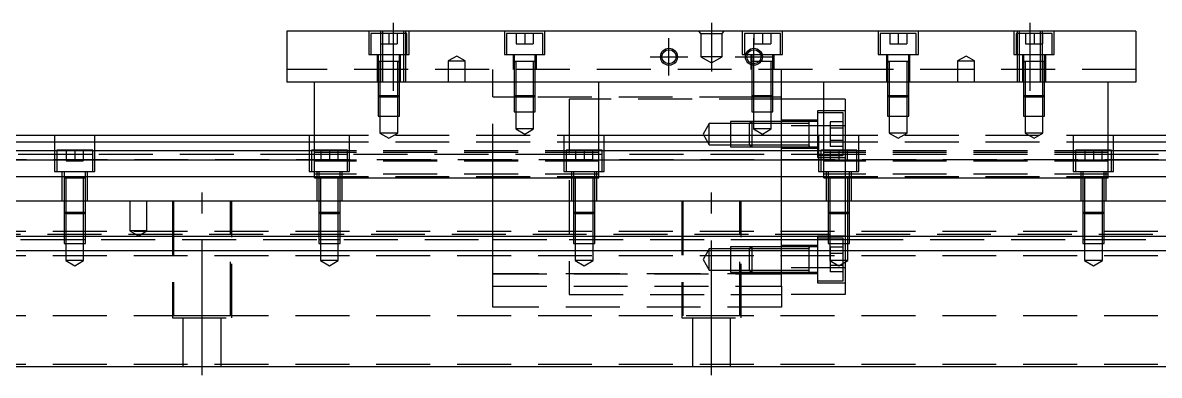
# Model space of a CAD drawing. Extents: x -20 to 1050, y -279 to 102.
# Drawn here: x 247.7 to 515.5, y -240.3 to -157.3 of the extents above; entities that cross this region are included whole.
import ezdxf

# ---------------------------------------------------------------- set-up
doc = ezdxf.new("R2010")
doc.units = 0
doc.linetypes.add('CENTER', pattern=[50.8, 31.75, -6.35, 6.35, -6.35])
doc.linetypes.add('DASHED', pattern=[19.05, 12.7, -6.35])
doc.layers.get('0').update_dxf_attribs({"linetype": 'CONTINUOUS'})
doc.layers.add('CENTER', color=1, linetype='CENTER')

msp = doc.modelspace()

# ---------------------------------------------------------------- linework, layer by layer
at = {"color": 7, "linetype": 'CONTINUOUS'}
for p, q in [((510, -159.27), (310, -159.27)), ((310, -159.27), (310, -171.27)), ((510, -159.27), (510, -171.27)), ((510, -171.27), (310, -171.27)), ((316.5, -193.77), (316.5, -171.27)), ((383.5, -193.77), (383.5, -171.27)), ((426.5, -183.77), (426.5, -171.27)), ((436.5, -193.77), (436.5, -171.27)), ((503.5, -193.77), (503.5, -171.27)), ((436.5, -175.27), (426.5, -175.27)), ((0, -183.77), (316.5, -183.77)), ((383.5, -183.77), (436.5, -183.77)), ((503.5, -183.77), (820, -183.77)), ((0, -185.309608), (316.5, -185.309608)), ((316.5, -187.39154), (0, -187.39154)), ((383.5, -185.309608), (436.5, -185.309608)), ((436.5, -187.39154), (383.5, -187.39154)), ((503.5, -185.309608), (820, -185.309608)), ((820, -187.39154), (503.5, -187.39154)), ((316.5, -189.606666), (0, -189.606666)), ((436.5, -189.606666), (383.5, -189.606666)), ((820, -189.606666), (503.5, -189.606666)), ((0, -193.451934), (316.5, -193.451934)), ((316.5, -193.77), (383.5, -193.77)), ((383.5, -193.451934), (436.5, -193.451934)), ((436.5, -193.77), (503.5, -193.77)), ((503.5, -193.451934), (820, -193.451934)), ((820, -199.27), (0, -199.27)), ((820, -207.57), (0, -207.57)), ((820, -210.97), (0, -210.97)), ((820, -238.27), (0, -238.27))]:
    msp.add_line(p, q, dxfattribs=at)
at = {"color": 3, "linetype": 'DASHED'}
for p, q in [((329.25, -159.27), (329.25, -164.77)), ((338.25, -159.77), (329.75, -159.77)), ((329.75, -159.77), (329.75, -164.77)), ((332, -159.77), (332, -162.27)), ((332.000006, -159.27), (332.000006, -171.27)), ((332.5, -159.27), (332.5, -171.27)), ((334, -159.77), (334, -162.27)), ((336, -159.77), (336, -162.27)), ((337.5, -171.27), (337.5, -159.27)), ((337.999994, -171.27), (337.999994, -159.27)), ((338.25, -164.77), (338.25, -159.77)), ((338.75, -164.77), (338.75, -159.27)), ((361.25, -159.27), (361.25, -164.77)), ((362.999994, -159.77), (361.75, -159.77)), ((361.75, -159.77), (361.75, -164.77)), ((370.25, -159.77), (362.999994, -159.77)), ((364, -159.77), (364, -162.27)), ((366, -159.77), (366, -162.27)), ((368, -159.77), (368, -162.27)), ((370.25, -164.77), (370.25, -159.77)), ((370.75, -164.77), (370.75, -159.27)), ((407.5, -159.77), (407, -159.27)), ((407.5, -159.77), (407.5, -165.27)), ((407.5, -159.77), (412.5, -159.77)), ((412.5, -159.77), (413, -159.27)), ((412.5, -165.27), (412.5, -159.77)), ((417.25, -159.27), (417.25, -164.77)), ((426.25, -159.77), (417.75, -159.77)), ((417.75, -159.77), (417.75, -164.77)), ((420, -159.77), (420, -162.27)), ((422, -159.77), (422, -162.27)), ((424, -159.77), (424, -162.27)), ((426.25, -164.77), (426.25, -159.77)), ((426.75, -164.77), (426.75, -159.27)), ((449.25, -159.27), (449.25, -164.77)), ((458.25, -159.77), (449.75, -159.77)), ((449.75, -159.77), (449.75, -164.77)), ((452, -159.77), (452, -162.27)), ((454, -159.77), (454, -162.27)), ((456, -159.77), (456, -162.27)), ((458.25, -164.77), (458.25, -159.77)), ((458.75, -164.77), (458.75, -159.27)), ((481.25, -159.27), (481.25, -164.77)), ((490.25, -159.77), (481.75, -159.77)), ((481.75, -159.77), (481.75, -164.77)), ((482.000006, -159.27), (482.000006, -171.27)), ((482.5, -159.27), (482.5, -171.27)), ((484, -159.77), (484, -162.27)), ((486, -159.77), (486, -162.27)), ((487.5, -171.27), (487.5, -159.27)), ((487.999994, -159.77), (487.999994, -159.27)), ((487.999994, -164.77), (487.999994, -159.77)), ((488, -159.77), (488, -162.27)), ((490.25, -164.77), (490.25, -159.77)), ((490.75, -164.77), (490.75, -159.27)), ((332, -162.27), (334, -162.27)), ((334, -162.27), (336, -162.27)), ((364, -162.27), (366, -162.27)), ((366, -162.27), (368, -162.27)), ((420, -162.27), (422, -162.27)), ((422, -162.27), (424, -162.27)), ((452, -162.27), (454, -162.27)), ((454, -162.27), (456, -162.27)), ((484, -162.27), (486, -162.27)), ((486, -162.27), (488, -162.27)), ((329.25, -164.77), (338.75, -164.77)), ((331.25, -164.77), (331.25, -171.27)), ((331.5, -164.77), (331.5, -166.37)), ((336.5, -166.37), (336.5, -164.77)), ((336.75, -171.27), (336.75, -164.77)), ((350, -165.1153), (348, -166.27)), ((352, -166.27), (350, -165.1153)), ((361.25, -164.77), (370.75, -164.77)), ((363.25, -164.77), (363.25, -168.27)), ((363.5, -164.77), (363.5, -166.37)), ((368.5, -166.37), (368.5, -164.77)), ((368.75, -168.27), (368.75, -164.77)), ((412.5, -165.27), (407.5, -165.27)), ((407.5, -165.27), (410, -166.713376)), ((410, -166.713376), (412.5, -165.27)), ((417.25, -164.77), (426.75, -164.77)), ((419.25, -164.77), (419.25, -168.27)), ((419.5, -164.77), (419.5, -166.37)), ((424.5, -166.37), (424.5, -164.77)), ((424.75, -168.27), (424.75, -164.77)), ((449.25, -164.77), (458.75, -164.77)), ((451.25, -164.77), (451.25, -171.27)), ((451.5, -164.77), (451.5, -166.37)), ((456.5, -166.37), (456.5, -164.77)), ((456.75, -171.27), (456.75, -164.77)), ((470, -165.1153), (468, -166.27)), ((472, -166.27), (470, -165.1153)), ((481.25, -164.77), (490.75, -164.77)), ((483.25, -164.77), (483.25, -171.27)), ((483.5, -164.77), (483.5, -166.37)), ((487.999994, -171.27), (487.999994, -164.77)), ((488.5, -166.37), (488.5, -164.77)), ((488.75, -171.27), (488.75, -164.77)), ((510, -168.27), (310, -168.27)), ((331.5, -166.365), (331.5, -166.37)), ((331.5, -166.37), (331.757448, -166.37)), ((331.757468, -166.37), (331.5, -166.37)), ((331.5, -166.37), (331.5, -166.375)), ((331.5, -166.37), (331.5, -171.26998)), ((336.242552, -166.37), (331.757468, -166.37)), ((331.9, -166.37), (331.9, -171.26998)), ((336.1, -171.26998), (336.1, -166.37)), ((336.5, -166.37), (336.242552, -166.37)), ((336.242602, -166.37), (336.5, -166.37)), ((336.5, -166.37), (336.5, -166.365)), ((336.5, -166.375), (336.5, -166.37)), ((336.5, -171.26998), (336.5, -166.37)), ((348, -166.27), (350, -166.27)), ((348, -166.27), (348, -171.27)), ((350, -166.27), (352, -166.27)), ((352, -171.27), (352, -166.27)), ((358.5, -171.27), (358.5, -168.27)), ((363.5, -166.365), (363.5, -166.37)), ((363.5, -166.37), (363.757448, -166.37)), ((368.5, -166.37), (363.5, -166.37)), ((363.5, -166.37), (363.5, -166.375)), ((363.5, -166.37), (363.5, -168.26998)), ((363.5, -168.27), (363.5, -174.37)), ((363.500006, -168.27), (363.500006, -174.37)), ((363.9, -166.37), (363.9, -168.26998)), ((363.9, -168.27), (363.9, -174.77)), ((368.1, -168.26998), (368.1, -166.37)), ((368.1, -174.77), (368.1, -168.27)), ((368.499994, -174.37), (368.499994, -168.27)), ((368.5, -166.37), (368.5, -166.365)), ((368.5, -166.375), (368.5, -166.37)), ((368.5, -168.26998), (368.5, -166.37)), ((368.5, -174.37), (368.5, -168.27)), ((419.5, -166.365), (419.5, -166.37)), ((419.757468, -166.37), (419.5, -166.37)), ((419.5, -166.37), (419.5, -166.375)), ((419.5, -166.37), (419.5, -166.842418)), ((419.5, -166.842418), (419.5, -167.206492)), ((419.5, -167.206492), (419.5, -168.26998)), ((419.5, -168.27), (419.5, -174.37)), ((419.500006, -168.27), (419.500006, -174.37)), ((421.229562, -166.37), (419.757468, -166.37)), ((419.9, -166.37), (419.9, -166.916966)), ((419.9, -166.916966), (419.9, -167.267498)), ((419.9, -167.267498), (419.9, -168.26998)), ((419.9, -168.27), (419.9, -174.77)), ((421.669968, -166.37), (421.229562, -166.37)), ((421.67033, -166.37), (421.229838, -166.37)), ((424.242552, -166.37), (421.669968, -166.37)), ((424.1, -168.26998), (424.1, -166.37)), ((424.1, -171.27), (424.1, -168.27)), ((424.5, -166.37), (424.242552, -166.37)), ((424.499994, -171.27), (424.499994, -168.27)), ((424.5, -166.37), (424.5, -166.365)), ((424.5, -166.375), (424.5, -166.37)), ((424.5, -168.26998), (424.5, -166.37)), ((424.5, -171.27), (424.5, -168.27)), ((426.5, -171.27), (426.5, -168.27)), ((451.5, -166.365), (451.5, -166.37)), ((451.5, -166.37), (451.757448, -166.37)), ((451.757468, -166.37), (451.5, -166.37)), ((451.5, -166.37), (451.5, -166.375)), ((451.5, -166.37), (451.5, -171.26998)), ((456.242552, -166.37), (451.757468, -166.37)), ((451.9, -166.37), (451.9, -171.26998)), ((456.1, -171.26998), (456.1, -166.37)), ((456.5, -166.37), (456.242552, -166.37)), ((456.242602, -166.37), (456.5, -166.37)), ((456.5, -166.37), (456.5, -166.365)), ((456.5, -166.375), (456.5, -166.37)), ((456.5, -171.26998), (456.5, -166.37)), ((468, -166.27), (470, -166.27)), ((468, -166.27), (468, -171.27)), ((470, -166.27), (472, -166.27)), ((472, -171.27), (472, -166.27)), ((483.5, -166.365), (483.5, -166.37)), ((483.5, -166.37), (483.757448, -166.37)), ((483.757468, -166.37), (483.5, -166.37)), ((483.5, -166.37), (483.5, -166.375)), ((483.5, -166.37), (483.5, -171.26998)), ((488.242552, -166.37), (483.757468, -166.37)), ((483.9, -166.37), (483.9, -171.26998)), ((488.1, -171.26998), (488.1, -166.37)), ((488.5, -166.37), (488.242552, -166.37)), ((488.242602, -166.37), (488.5, -166.37)), ((488.5, -166.37), (488.5, -166.365)), ((488.5, -166.375), (488.5, -166.37)), ((488.5, -171.26998), (488.5, -166.37)), ((331.5, -171.27), (331.5, -174.37)), ((331.500006, -171.27), (331.500006, -174.370006)), ((331.9, -171.27), (331.9, -174.77)), ((336.1, -174.77), (336.1, -171.27)), ((336.499994, -174.370006), (336.499994, -171.27)), ((336.5, -174.37), (336.5, -171.27)), ((358.5, -193.77), (358.5, -171.27)), ((424.1, -174.77), (424.1, -171.27)), ((424.499994, -174.370006), (424.499994, -171.27)), ((424.5, -174.37), (424.5, -171.27)), ((451.5, -171.27), (451.5, -174.37)), ((451.500006, -171.27), (451.500006, -174.370006)), ((451.9, -171.27), (451.9, -174.77)), ((456.1, -174.77), (456.1, -171.27)), ((456.499994, -174.370006), (456.499994, -171.27)), ((456.5, -174.37), (456.5, -171.27)), ((483.5, -171.27), (483.5, -174.37)), ((483.500006, -171.27), (483.500006, -174.370006)), ((483.9, -171.27), (483.9, -174.77)), ((488.1, -174.77), (488.1, -171.27)), ((488.499994, -174.370006), (488.499994, -171.27)), ((488.5, -174.37), (488.5, -171.27)), ((331.5, -174.37), (336.5, -174.37)), ((331.5, -174.37), (331.9, -174.77)), ((331.500006, -174.37002), (331.500006, -179.27)), ((336.1, -174.77), (331.9, -174.77)), ((331.9, -174.77002), (331.9, -179.27)), ((336.1, -174.77), (336.5, -174.37)), ((336.1, -179.27), (336.1, -174.77002)), ((336.499994, -179.27), (336.499994, -174.37002)), ((363.9, -174.77), (358.5, -174.77)), ((363.5, -174.37), (368.5, -174.37)), ((363.5, -174.37), (363.9, -174.77)), ((363.500006, -174.37002), (363.500006, -178.27)), ((368.1, -174.77), (363.9, -174.77)), ((363.9, -174.77002), (363.9, -178.27)), ((368.1, -174.77), (368.5, -174.37)), ((419.9, -174.77), (368.1, -174.77)), ((368.1, -178.27), (368.1, -174.77002)), ((368.499994, -178.27), (368.499994, -174.37002)), ((376.5, -175.27), (376.5, -221.27)), ((424.499994, -175.27), (376.5, -175.27)), ((419.5, -174.37), (424.5, -174.37)), ((419.5, -174.37), (419.9, -174.77)), ((419.500006, -174.37002), (419.500006, -178.27)), ((424.1, -174.77), (419.9, -174.77)), ((419.9, -174.77002), (419.9, -178.27)), ((424.1, -174.77), (424.5, -174.37)), ((426.5, -174.77), (424.1, -174.77)), ((424.1, -178.27), (424.1, -174.77002)), ((424.499994, -178.27), (424.499994, -174.37002)), ((426.5, -175.27), (424.499994, -175.27)), ((441.5, -175.27), (436.5, -175.27)), ((441.5, -175.27), (441.5, -181.5368)), ((451.5, -174.37), (456.5, -174.37)), ((451.5, -174.37), (451.9, -174.77)), ((451.500006, -174.37002), (451.500006, -179.27)), ((456.1, -174.77), (451.9, -174.77)), ((451.9, -174.77002), (451.9, -179.27)), ((456.1, -174.77), (456.5, -174.37)), ((456.1, -179.27), (456.1, -174.77002)), ((456.499994, -179.27), (456.499994, -174.37002)), ((483.5, -174.37), (488.5, -174.37)), ((483.5, -174.37), (483.9, -174.77)), ((483.500006, -174.37002), (483.500006, -179.27)), ((488.1, -174.77), (483.9, -174.77)), ((483.9, -174.77002), (483.9, -179.27)), ((488.1, -174.77), (488.5, -174.37)), ((488.1, -179.27), (488.1, -174.77002)), ((488.499994, -179.27), (488.499994, -174.37002)), ((331.500006, -179.27), (336.499994, -179.27)), ((331.9, -179.27), (331.9, -183.27)), ((336.1, -183.27), (336.1, -179.27)), ((363.500006, -178.27), (368.499994, -178.27)), ((363.9, -178.27), (363.9, -182.27)), ((368.1, -182.27), (368.1, -178.27)), ((419.500006, -178.27), (424.499994, -178.27)), ((419.9, -178.27), (419.9, -182.27)), ((424.1, -182.27), (424.1, -178.27)), ((435, -178.02), (435, -189.02)), ((441.5, -178.02), (435, -178.02)), ((437.499994, -178.52), (435, -178.52)), ((441, -178.52), (437.499994, -178.52)), ((441, -188.52), (441, -178.52)), ((451.500006, -179.27), (456.499994, -179.27)), ((451.9, -179.27), (451.9, -183.27)), ((456.1, -183.27), (456.1, -179.27)), ((483.500006, -179.27), (488.499994, -179.27)), ((483.9, -179.27), (483.9, -183.27)), ((488.1, -183.27), (488.1, -179.27)), ((409.5, -181.02), (408.056624, -183.52)), ((409.5, -186.02), (409.5, -181.02)), ((414.5, -181.02), (409.5, -181.02)), ((414.5, -180.520006), (414.5, -186.519994)), ((419.49998, -180.520006), (414.5, -180.520006)), ((418.99998, -181.02), (414.5, -181.02)), ((419.5, -180.52), (419, -181.02)), ((419, -186.02), (419, -181.02)), ((426.5, -181.02), (419, -181.02)), ((419.5, -180.52), (419.5, -186.52)), ((426.5, -180.52), (419.5, -180.52)), ((426.5, -180.520006), (419.5, -180.520006)), ((435, -180.22), (426.5, -180.22)), ((441.5, -181.5368), (426.5, -181.5368)), ((433.005, -180.52), (426.50002, -180.52)), ((433, -181.02), (426.50002, -181.02)), ((435, -180.52), (432.995, -180.52)), ((433, -181.02), (433, -180.519994)), ((433, -183.52), (433, -180.519994)), ((433, -186.520006), (433, -180.519994)), ((433, -186.02), (433, -181.02)), ((438, -180.633248), (438, -182.076624)), ((441, -180.633248), (438, -180.633248)), ((441.5, -181.5368), (441.5, -192.27)), ((255.25, -183.77), (255.25, -192.27)), ((264.75, -192.27), (264.75, -183.77)), ((315.25, -183.77), (315.25, -192.27)), ((316.5, -183.77), (383.5, -183.77)), ((324.75, -192.27), (324.75, -183.77)), ((336.1, -183.27), (331.9, -183.27)), ((331.9, -183.27), (334, -184.482436)), ((334, -184.482436), (336.1, -183.27)), ((368.1, -182.27), (363.9, -182.27)), ((363.9, -182.27), (366, -183.482436)), ((366, -183.482436), (368.1, -182.27)), ((375.25, -183.77), (375.25, -192.27)), ((384.75, -192.27), (384.75, -183.77)), ((408.056624, -183.52), (409.5, -186.02)), ((424.1, -182.27), (419.9, -182.27)), ((419.9, -182.27), (422, -183.482436)), ((422, -183.482436), (424.1, -182.27)), ((426.5, -193.77), (426.5, -183.77)), ((433, -186.170204), (433, -183.271394)), ((435.25, -183.77), (435.25, -192.27)), ((436.5, -183.77), (503.5, -183.77)), ((441, -182.076624), (438, -182.076624)), ((438, -182.076624), (438, -184.963376)), ((444.75, -192.27), (444.75, -183.77)), ((456.1, -183.27), (451.9, -183.27)), ((451.9, -183.27), (454, -184.482436)), ((454, -184.482436), (456.1, -183.27)), ((488.1, -183.27), (483.9, -183.27)), ((483.9, -183.27), (486, -184.482436)), ((486, -184.482436), (488.1, -183.27)), ((495.25, -183.77), (495.25, -192.27)), ((504.75, -192.27), (504.75, -183.77)), ((264.25, -187.27), (255.75, -187.27)), ((255.75, -187.27), (255.75, -192.27)), ((258, -187.27), (258, -189.77)), ((260, -187.27), (260, -189.77)), ((262, -187.27), (262, -189.77)), ((264.25, -192.27), (264.25, -187.27)), ((324.25, -187.27), (315.75, -187.27)), ((315.75, -187.27), (315.75, -192.27)), ((316.5, -185.309608), (383.5, -185.309608)), ((383.5, -187.39154), (316.5, -187.39154)), ((318, -187.27), (318, -189.77)), ((320, -187.27), (320, -189.77)), ((322, -187.27), (322, -189.77)), ((324.25, -192.27), (324.25, -187.27)), ((384.25, -187.27), (375.75, -187.27)), ((375.75, -187.27), (375.75, -192.27)), ((378, -187.27), (378, -189.77)), ((380, -187.27), (380, -189.77)), ((382, -187.27), (382, -189.77)), ((384.25, -192.27), (384.25, -187.27)), ((409.5, -186.02), (414.5, -186.02)), ((414.5, -186.02), (418.99998, -186.02)), ((414.5, -186.519994), (419.49998, -186.519994)), ((419, -186.02), (419.5, -186.52)), ((419, -186.02), (426.5, -186.02)), ((419.5, -186.519994), (426.5, -186.519994)), ((419.5, -186.52), (426.5, -186.52)), ((426.5, -186.82), (435, -186.82)), ((426.50002, -186.02), (433, -186.02)), ((426.50002, -186.52), (433.005, -186.52)), ((432.995, -186.52), (435, -186.52)), ((433, -186.520006), (433, -186.02)), ((433, -186.52), (433, -186.170204)), ((433, -186.170204), (433, -186.52)), ((444.25, -187.27), (435.75, -187.27)), ((435.75, -187.27), (435.75, -192.27)), ((436.5, -185.309608), (503.5, -185.309608)), ((503.5, -187.39154), (436.5, -187.39154)), ((441, -184.963376), (438, -184.963376)), ((438, -184.963376), (438, -186.406752)), ((441, -186.406752), (438, -186.406752)), ((438, -187.27), (438, -189.77)), ((440, -187.27), (440, -189.77)), ((442, -187.27), (442, -189.77)), ((444.25, -192.27), (444.25, -187.27)), ((504.25, -187.27), (495.75, -187.27)), ((495.75, -187.27), (495.75, -192.27)), ((498, -187.27), (498, -189.77)), ((500, -187.27), (500, -189.77)), ((502, -187.27), (502, -189.77)), ((504.25, -192.27), (504.25, -187.27)), ((763, -189.52), (25, -189.52)), ((316.5, -188.27), (28, -188.27)), ((264.25, -188.27), (255.75, -188.27)), ((258, -189.77), (260, -189.77)), ((260, -189.77), (262, -189.77)), ((324.25, -188.27), (315.75, -188.27)), ((383.5, -187.79668), (316.5, -187.79668)), ((376.49998, -188.27), (316.5, -188.27)), ((383.5, -189.606666), (316.5, -189.606666)), ((383.5, -189.85), (316.5, -189.85)), ((318, -189.77), (320, -189.77)), ((320, -189.77), (322, -189.77)), ((384.25, -188.27), (375.75, -188.27)), ((441.5, -188.27), (376.5, -188.27)), ((378, -189.77), (380, -189.77)), ((380, -189.77), (382, -189.77)), ((435, -188.52), (441, -188.52)), ((435, -189.02), (441.5, -189.02)), ((444.25, -188.27), (435.75, -188.27)), ((503.5, -187.79668), (436.5, -187.79668)), ((503.5, -189.606666), (436.5, -189.606666)), ((503.5, -189.85), (436.5, -189.85)), ((438, -189.77), (440, -189.77)), ((440, -189.77), (442, -189.77)), ((503.5, -188.27), (441.50002, -188.27)), ((504.25, -188.27), (495.75, -188.27)), ((498, -189.77), (500, -189.77)), ((500, -189.77), (502, -189.77)), ((763, -188.27), (503.5, -188.27)), ((255.25, -192.27), (264.75, -192.27)), ((257, -192.27), (257, -199.27)), ((257.5, -192.27), (257.5, -193.87)), ((262.5, -193.87), (262.5, -192.27)), ((263, -199.27), (263, -192.27)), ((315.25, -192.27), (324.75, -192.27)), ((317, -192.27), (317, -199.27)), ((317.5, -192.27), (317.5, -193.87)), ((322.5, -193.87), (322.5, -192.27)), ((323, -199.27), (323, -192.27)), ((375.25, -192.27), (384.75, -192.27)), ((377, -192.27), (377, -199.27)), ((377.5, -192.27), (377.5, -193.87)), ((382.5, -193.87), (382.5, -192.27)), ((383, -199.27), (383, -192.27)), ((435.25, -192.27), (444.75, -192.27)), ((437, -192.27), (437, -199.27)), ((437.5, -192.27), (437.5, -193.87)), ((441.5, -192.27), (441.5, -193.77)), ((442.5, -193.87), (442.5, -192.27)), ((443, -199.27), (443, -192.27)), ((495.25, -192.27), (504.75, -192.27)), ((497, -192.27), (497, -199.27)), ((497.5, -192.27), (497.5, -193.87)), ((502.5, -193.87), (502.5, -192.27)), ((503, -199.27), (503, -192.27)), ((257.5, -193.865), (257.5, -193.87)), ((257.757468, -193.87), (257.5, -193.87)), ((257.5, -193.87), (257.5, -199.26998)), ((257.5, -193.87), (257.5, -193.875)), ((262.242552, -193.87), (257.757468, -193.87)), ((257.9, -193.87), (257.9, -199.26998)), ((262.1, -199.26998), (262.1, -193.87)), ((262.5, -193.87), (262.242552, -193.87)), ((262.5, -193.87), (262.5, -193.865)), ((262.5, -199.26998), (262.5, -193.87)), ((262.5, -193.875), (262.5, -193.87)), ((383.5, -192.947372), (316.5, -192.947372)), ((316.5, -193.451934), (383.5, -193.451934)), ((317.5, -193.865), (317.5, -193.87)), ((317.757468, -193.87), (317.5, -193.87)), ((317.5, -193.87), (317.5, -199.26998)), ((317.5, -193.87), (317.5, -193.875)), ((322.242552, -193.87), (317.757468, -193.87)), ((317.9, -193.87), (317.9, -199.26998)), ((322.1, -199.26998), (322.1, -193.87)), ((322.5, -193.87), (322.242552, -193.87)), ((322.5, -193.87), (322.5, -193.865)), ((322.5, -199.26998), (322.5, -193.87)), ((322.5, -193.875), (322.5, -193.87)), ((358.5, -199.27), (358.5, -193.77)), ((377.5, -193.865), (377.5, -193.87)), ((377.757468, -193.87), (377.5, -193.87)), ((377.5, -193.87), (377.5, -199.26998)), ((377.5, -193.87), (377.5, -193.875)), ((382.242552, -193.87), (377.757468, -193.87)), ((377.9, -193.87), (377.9, -199.26998)), ((382.1, -199.26998), (382.1, -193.87)), ((382.5, -193.87), (382.242552, -193.87)), ((382.5, -193.87), (382.5, -193.865)), ((382.5, -199.26998), (382.5, -193.87)), ((382.5, -193.875), (382.5, -193.87)), ((426.5, -199.27), (426.5, -193.77)), ((503.5, -192.947372), (436.5, -192.947372)), ((436.5, -193.451934), (503.5, -193.451934)), ((437.5, -193.865), (437.5, -193.87)), ((437.757468, -193.87), (437.5, -193.87)), ((437.5, -193.87), (437.5, -199.26998)), ((437.5, -193.87), (437.5, -193.875)), ((442.242552, -193.87), (437.757468, -193.87)), ((437.9, -193.87), (437.9, -199.26998)), ((441.5, -193.77), (441.5, -193.87)), ((441.5, -193.87), (441.5, -199.27)), ((442.1, -199.26998), (442.1, -193.87)), ((442.5, -193.87), (442.242552, -193.87)), ((442.5, -193.87), (442.5, -193.865)), ((442.5, -199.26998), (442.5, -193.87)), ((442.5, -193.875), (442.5, -193.87)), ((497.5, -193.865), (497.5, -193.87)), ((497.757468, -193.87), (497.5, -193.87)), ((497.5, -193.87), (497.5, -199.26998)), ((497.5, -193.87), (497.5, -193.875)), ((502.242552, -193.87), (497.757468, -193.87)), ((497.9, -193.87), (497.9, -199.26998)), ((502.1, -199.26998), (502.1, -193.87)), ((502.5, -193.87), (502.242552, -193.87)), ((502.5, -193.87), (502.5, -193.865)), ((502.5, -199.26998), (502.5, -193.87)), ((502.5, -193.875), (502.5, -193.87)), ((257.5, -199.27), (257.5, -201.87)), ((257.500006, -199.27), (257.500006, -201.870006)), ((257.9, -199.27), (257.9, -202.27)), ((262.1, -202.27), (262.1, -199.27)), ((262.499994, -201.870006), (262.499994, -199.27)), ((262.5, -201.87), (262.5, -199.27)), ((273, -199.27), (273, -206.27)), ((277, -206.27), (277, -199.27)), ((283, -199.27), (283, -226.77)), ((283.291796, -199.27), (283.291796, -226.27)), ((296.708204, -226.27), (296.708204, -199.27)), ((297, -226.77), (297, -199.27)), ((317.5, -199.27), (317.5, -201.87)), ((317.500006, -199.27), (317.500006, -201.870006)), ((317.9, -199.27), (317.9, -202.27)), ((322.1, -202.27), (322.1, -199.27)), ((322.499994, -201.870006), (322.499994, -199.27)), ((322.5, -201.87), (322.5, -199.27)), ((358.5, -207.57), (358.5, -199.27)), ((377.5, -199.27), (377.5, -201.87)), ((377.500006, -199.27), (377.500006, -201.870006)), ((377.9, -199.27), (377.9, -202.27)), ((382.1, -202.27), (382.1, -199.27)), ((382.499994, -201.870006), (382.499994, -199.27)), ((382.5, -201.87), (382.5, -199.27)), ((403, -199.27), (403, -226.77)), ((403.291796, -199.27), (403.291796, -226.27)), ((416.708204, -226.27), (416.708204, -199.27)), ((417, -226.77), (417, -199.27)), ((426.5, -207.57), (426.5, -199.27)), ((437.5, -199.27), (437.5, -201.87)), ((437.500006, -199.27), (437.500006, -201.870006)), ((437.9, -199.27), (437.9, -202.27)), ((441.5, -199.27), (441.5, -202.27)), ((442.1, -202.27), (442.1, -199.27)), ((442.499994, -201.870006), (442.499994, -199.27)), ((442.5, -201.87), (442.5, -199.27)), ((497.5, -199.27), (497.5, -201.87)), ((497.500006, -199.27), (497.500006, -201.870006)), ((497.9, -199.27), (497.9, -202.27)), ((502.1, -202.27), (502.1, -199.27)), ((502.499994, -201.870006), (502.499994, -199.27)), ((502.5, -201.87), (502.5, -199.27)), ((257.5, -201.87), (262.5, -201.87)), ((257.5, -201.87), (257.9, -202.27)), ((257.500006, -201.87002), (257.500006, -207.57)), ((262.1, -202.27), (257.9, -202.27)), ((257.9, -202.27002), (257.9, -209.27)), ((262.1, -202.27), (262.5, -201.87)), ((262.1, -209.27), (262.1, -202.27002)), ((262.499994, -207.57), (262.499994, -201.87002)), ((317.5, -201.87), (322.5, -201.87)), ((317.5, -201.87), (317.9, -202.27)), ((317.500006, -201.87002), (317.500006, -207.57)), ((322.1, -202.27), (317.9, -202.27)), ((317.9, -202.27002), (317.9, -209.27)), ((322.1, -202.27), (322.5, -201.87)), ((322.1, -209.27), (322.1, -202.27002)), ((322.499994, -207.57), (322.499994, -201.87002)), ((377.5, -201.87), (382.5, -201.87)), ((377.5, -201.87), (377.9, -202.27)), ((377.500006, -201.87002), (377.500006, -207.57)), ((382.1, -202.27), (377.9, -202.27)), ((377.9, -202.27002), (377.9, -209.27)), ((382.1, -202.27), (382.5, -201.87)), ((382.1, -209.27), (382.1, -202.27002)), ((382.499994, -207.57), (382.499994, -201.87002)), ((437.5, -201.87), (442.5, -201.87)), ((437.5, -201.87), (437.9, -202.27)), ((437.500006, -201.87002), (437.500006, -207.57)), ((442.1, -202.27), (437.9, -202.27)), ((437.9, -202.27002), (437.9, -209.27)), ((441.5, -202.27), (441.5, -207.57)), ((442.1, -202.27), (442.5, -201.87)), ((442.1, -209.27), (442.1, -202.27002)), ((442.499994, -207.57), (442.499994, -201.87002)), ((497.5, -201.87), (502.5, -201.87)), ((497.5, -201.87), (497.9, -202.27)), ((497.500006, -201.87002), (497.500006, -207.57)), ((502.1, -202.27), (497.9, -202.27)), ((497.9, -202.27002), (497.9, -209.27)), ((502.1, -202.27), (502.5, -201.87)), ((502.1, -209.27), (502.1, -202.27002)), ((502.499994, -207.57), (502.499994, -201.87002)), ((820, -206.42), (0, -206.42)), ((25, -207.02), (763, -207.02)), ((56.708204, -208.27), (358.5, -208.27)), ((257.500006, -207.57), (257.500006, -209.27)), ((257.500006, -208.27), (262.499994, -208.27)), ((262.499994, -209.27), (262.499994, -207.57)), ((277, -206.27), (273, -206.27)), ((273, -206.27), (275, -207.4247)), ((275, -207.4247), (277, -206.27)), ((317.500006, -207.57), (317.500006, -209.27)), ((317.500006, -208.27), (322.499994, -208.27)), ((322.499994, -209.27), (322.499994, -207.57)), ((358.5, -210.97), (358.5, -207.57)), ((358.5, -208.27), (376.49998, -208.27)), ((376.5, -208.269994), (426.5, -208.269994)), ((376.5, -208.27), (426.5, -208.27)), ((377.500006, -207.57), (377.500006, -209.27)), ((377.500006, -208.27), (382.499994, -208.27)), ((382.499994, -209.27), (382.499994, -207.57)), ((426.5, -210.97), (426.5, -207.57)), ((426.5, -208.269994), (435, -208.269994)), ((426.5, -208.27), (435, -208.27)), ((435, -207.52), (435, -218.52)), ((441.5, -207.52), (435, -207.52)), ((437.500006, -208.02), (435, -208.02)), ((435, -208.269994), (437.500006, -208.269994)), ((435, -208.27), (437.500006, -208.27)), ((437.500006, -207.57), (437.500006, -209.27)), ((441, -208.02), (437.500006, -208.02)), ((437.500006, -208.269994), (441, -208.269994)), ((437.500006, -208.27), (441, -208.27)), ((437.500006, -208.27), (442.499994, -208.27)), ((441, -209.27), (441, -208.02)), ((441, -208.269994), (441.5, -208.269994)), ((441, -208.27), (441.5, -208.27)), ((441.5, -207.57), (441.5, -209.27)), ((441.50002, -208.27), (442.499994, -208.27)), ((442.499994, -209.27), (442.499994, -207.57)), ((442.499994, -208.27), (763.005, -208.27)), ((497.500006, -207.57), (497.500006, -209.27)), ((497.500006, -208.27), (502.499994, -208.27)), ((502.499994, -209.27), (502.499994, -207.57)), ((257.500006, -209.27), (262.499994, -209.27)), ((257.9, -209.27), (257.9, -213.27)), ((262.1, -213.27), (262.1, -209.27)), ((317.500006, -209.27), (322.499994, -209.27)), ((317.9, -209.27), (317.9, -213.27)), ((322.1, -213.27), (322.1, -209.27)), ((358.5, -219.27), (358.5, -210.97)), ((377.500006, -209.27), (382.499994, -209.27)), ((377.9, -209.27), (377.9, -213.27)), ((382.1, -213.27), (382.1, -209.27)), ((409.5, -210.52), (408.056624, -213.02)), ((409.5, -215.52), (409.5, -210.52)), ((414.5, -210.52), (409.5, -210.52)), ((414.5, -210.020006), (414.5, -216.019994)), ((419.49998, -210.020006), (414.5, -210.020006)), ((418.99998, -210.52), (414.5, -210.52)), ((419.5, -210.02), (419, -210.52)), ((419, -215.52), (419, -210.52)), ((426.5, -210.52), (419, -210.52)), ((419.5, -210.02), (419.5, -216.02)), ((426.5, -210.02), (419.5, -210.02)), ((426.5, -210.020006), (419.5, -210.020006)), ((435, -209.72), (426.5, -209.72)), ((426.5, -219.27), (426.5, -210.97)), ((433.005, -210.02), (426.50002, -210.02)), ((433, -210.52), (426.50002, -210.52)), ((435, -210.02), (432.995, -210.02)), ((433, -210.02), (433, -210.36965)), ((433, -210.369602), (433, -210.02)), ((433, -210.02), (433, -210.36965)), ((433, -210.369602), (433, -210.02)), ((433, -210.96965), (433, -210.369602)), ((433, -210.97), (433, -210.52)), ((433, -212.85996), (433, -210.96965)), ((437.500006, -209.27), (442.499994, -209.27)), ((437.9, -209.27), (437.9, -213.27)), ((438, -210.133248), (438, -211.576624)), ((441, -210.133248), (438, -210.133248)), ((441, -210.97), (441, -209.27)), ((441, -218.02), (441, -210.97)), ((441.5, -209.27), (441.5, -210.97)), ((441.5, -210.97), (441.5, -215.0032)), ((442.1, -213.27), (442.1, -209.27)), ((497.500006, -209.27), (502.499994, -209.27)), ((497.9, -209.27), (497.9, -213.27)), ((502.1, -213.27), (502.1, -209.27)), ((820, -212.12), (0, -212.12)), ((262.1, -213.27), (257.9, -213.27)), ((257.9, -213.27), (260, -214.482436)), ((260, -214.482436), (262.1, -213.27)), ((322.1, -213.27), (317.9, -213.27)), ((317.9, -213.27), (320, -214.482436)), ((320, -214.482436), (322.1, -213.27)), ((382.1, -213.27), (377.9, -213.27)), ((377.9, -213.27), (380, -214.482436)), ((380, -214.482436), (382.1, -213.27)), ((408.056624, -213.02), (409.5, -215.52)), ((433, -215.670204), (433, -212.85996)), ((442.1, -213.27), (437.9, -213.27)), ((437.9, -213.27), (440, -214.482436)), ((441, -211.576624), (438, -211.576624)), ((438, -211.576624), (438, -214.463376)), ((440, -214.482436), (442.1, -213.27)), ((502.1, -213.27), (497.9, -213.27)), ((497.9, -213.27), (500, -214.482436)), ((500, -214.482436), (502.1, -213.27)), ((358.5, -216.360052), (426.5, -216.360052)), ((426.5, -216.360052), (358.5, -216.360052)), ((409.5, -215.52), (414.5, -215.52)), ((414.5, -215.52), (418.99998, -215.52)), ((414.5, -216.019994), (419.49998, -216.019994)), ((419, -215.52), (426.5, -215.52)), ((419, -215.52), (419.5, -216.02)), ((419.5, -216.019994), (426.5, -216.019994)), ((419.5, -216.02), (426.5, -216.02)), ((441.5, -215.0032), (426.5, -215.0032)), ((426.5, -216.32), (435, -216.32)), ((426.50002, -215.52), (433, -215.52)), ((426.50002, -216.02), (433, -216.02)), ((432.995, -216.02), (433, -216.02)), ((433, -216.020006), (433, -215.52)), ((433, -216.02), (433, -215.670204)), ((433, -216.02), (435, -216.02)), ((433, -216.02), (433.005, -216.02)), ((441, -214.463376), (438, -214.463376)), ((438, -214.463376), (438, -215.906752)), ((441, -215.906752), (438, -215.906752)), ((441.5, -215.0032), (441.5, -221.27)), ((358.5, -219.27), (426.5, -219.27)), ((358.5, -224.27), (358.5, -219.27)), ((426.5, -219.27), (426.5, -224.27)), ((435, -218.02), (441, -218.02)), ((435, -218.52), (441.5, -218.52)), ((376.5, -221.27), (426.5, -221.27)), ((441.5, -221.27), (426.5, -221.27)), ((426.5, -224.27), (358.5, -224.27)), ((820, -226.27), (0, -226.27)), ((283, -226.77), (297, -226.77)), ((296.708204, -226.27), (283.291796, -226.27)), ((285.5, -226.77), (285.5, -238.27)), ((294.5, -238.27), (294.5, -226.77)), ((403, -226.77), (417, -226.77)), ((416.708204, -226.27), (403.291796, -226.27)), ((405.5, -226.77), (405.5, -238.27)), ((414.5, -238.27), (414.5, -226.77)), ((820, -237.77), (6.499992, -237.77))]:
    msp.add_line(p, q, dxfattribs=at)
at = {"color": 3, "linetype": 'CONTINUOUS'}
for centre in [(400, -165.27), (420, -165.27)]:
    msp.add_circle(centre, 2, dxfattribs=at)
at = {"color": 7, "linetype": 'CONTINUOUS'}
for centre in [(400, -165.27), (420, -165.27)]:
    msp.add_circle(centre, 1.65, dxfattribs=at)
at = {"layer": 'CENTER', "color": 1, "linetype": 'CENTER'}
for p, q in [((335, -157.27), (335, -173.27)), ((410, -157.27), (410, -168.713376)), ((485, -157.27), (485, -173.27)), ((400, -169.67), (400, -160.87)), ((420, -169.67), (420, -160.87)), ((395.6, -165.27), (404.4, -165.27)), ((415.6, -165.27), (424.4, -165.27)), ((290, -240.27), (290, -197.27)), ((410, -240.27), (410, -197.27))]:
    msp.add_line(p, q, dxfattribs=at)

doc.saveas('drawing.dxf')
